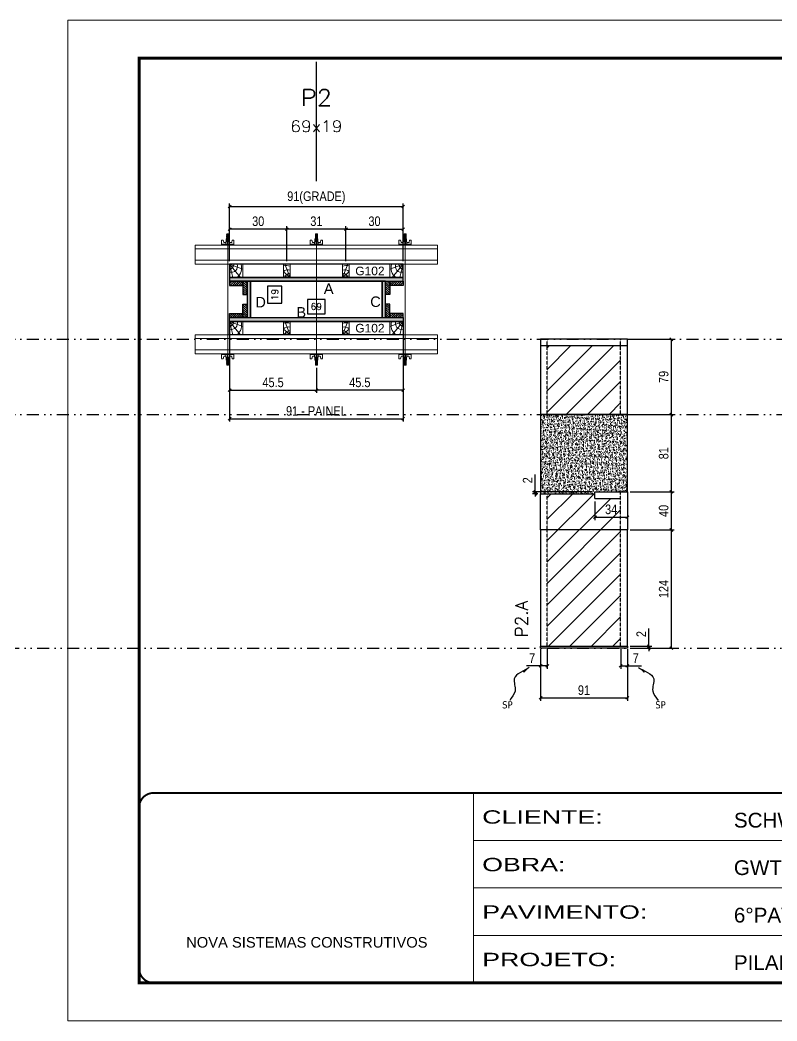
# Model space of a CAD drawing. Extents: x 13770 to 23315, y 867 to 16997.
# Drawn here: x 17519 to 18313, y 14650 to 15700 of the extents above; entities that cross this region are included whole.
import ezdxf
from ezdxf.enums import TextEntityAlignment as Align

# ---------------------------------------------------------------- set-up
doc = ezdxf.new("R2010")
doc.units = 0
for name, pattern in [('CONTINUO', [0]), ('DASHED', [0.75, 0.5, -0.25]), ('DIVIDE2', [0.625, 0.25, -0.125, 0, -0.125, 0, -0.125]), ('HIDDEN', [0.375, 0.25, -0.125])]:
    doc.linetypes.add(name, pattern=pattern)
for name, color, linetype in [('CHAPA', 1, 'Continuous'), ('COTA', 241, 'Continuous'), ('MEIO_PONT', 93, 'Continuous'), ('Nível', 160, 'Continuous'), ('Painéis', 200, 'Continuous'), ('SARR_2.2x7', 40, 'Continuous'), ('SARRAFO', 251, 'Continuous'), ('Sarrafo de Pressão', 42, 'HIDDEN'), ('texto', 7, 'Continuous'), ('Texto de Titulo', 7, 'Continuous'), ('Texto Qtd Sarr', 242, 'Continuous'), ('TEXTO_GERAL', 7, 'Continuous')]:
    doc.layers.add(name, color=color, linetype=linetype)
for name, color, linetype, lineweight in [('Folhas', 255, 'Continuous', 9), ('Hachura', 251, 'Continuous', 9), ('Madeira', 126, 'Continuous', 18), ('Perfil Metálico', 224, 'Continuous', 18), ('SARRAFO DE PRESSAO', 251, 'DASHED', 9), ('Texto Seção', 7, 'Continuous', 15)]:
    doc.layers.add(name, color=color, linetype=linetype, lineweight=lineweight)
doc.styles.add('ARIAL', font='arial.ttf')
doc.styles.add('COTA TECNICA', font='techl___.ttf', dxfattribs={"height": 10})
doc.styles.add('COTA TECNICA 2X', font='techl___.ttf', dxfattribs={"height": 10})
doc.styles.add('COTA TECNICA-50', font='techl___.ttf', dxfattribs={"height": 10})
doc.styles.add('REGUA-120', font='ROMANS.shx', dxfattribs={"height": 15})
doc.styles.add('ROMANS', font='romans.shx')
doc.styles.add('SANSSERIF', font='sas_____.pfb')
doc.styles.get("Standard").update_dxf_attribs({"font": 'arial.ttf'})
doc.styles.add('Tecnologia', font='')
doc.styles.get('Tecnologia').set_extended_font_data('Forgotten Futurist')
doc.dimstyles.new('COTA PAINEL-50', dxfattribs={"dimtxt": 10, "dimasz": 3, "dimexe": 3, "dimexo": 3, "dimgap": 3, "dimtad": 1, "dimdec": 1, "dimzin": 12, "dimdsep": 46, "dimtxsty": 'COTA TECNICA-50', "dimblk1": 'OBLIQUE', "dimblk2": 'OBLIQUE', "dimsah": 1, "dimcen": 0.9, "dimclrd": 4, "dimclre": 4, "dimclrt": 240, "dimadec": 1, "dimazin": 3, "dimtfac": 1, "dimtdec": 1, "dimtmove": 0, "dimatfit": 3, "dimfxl": 1, "dimtolj": 1, "dimtzin": 12, "dimarcsym": 0})
doc.dimstyles.new('PAINEL', dxfattribs={"dimtxt": 10, "dimasz": 3, "dimexe": 3, "dimexo": 3, "dimgap": 3, "dimtad": 1, "dimdec": 1, "dimzin": 12, "dimdsep": 46, "dimtxsty": 'COTA TECNICA', "dimblk1": 'OBLIQUE', "dimblk2": 'OBLIQUE', "dimsah": 1, "dimcen": 0.9, "dimclrd": 4, "dimclre": 4, "dimclrt": 240, "dimadec": 1, "dimazin": 3, "dimtfac": 1, "dimtdec": 1, "dimtmove": 0, "dimatfit": 3, "dimfxl": 1, "dimtolj": 1, "dimtzin": 12, "dimarcsym": 0})
doc.dimstyles.new('SECAO PILAR', dxfattribs={"dimtxt": 10, "dimasz": 3, "dimexe": 3, "dimexo": 3, "dimgap": 3, "dimtad": 1, "dimdec": 1, "dimlfac": 0.5, "dimzin": 12, "dimdsep": 46, "dimtxsty": 'COTA TECNICA 2X', "dimblk1": 'OBLIQUE', "dimblk2": 'OBLIQUE', "dimsah": 1, "dimcen": 0.9, "dimclrd": 256, "dimclre": 256, "dimclrt": 256, "dimadec": 1, "dimazin": 3, "dimtfac": 1, "dimtdec": 1, "dimtmove": 0, "dimatfit": 3, "dimfxl": 1, "dimtolj": 1, "dimtzin": 12, "dimarcsym": 0})
doc.dimstyles.new('SECÇÃO 2', dxfattribs={"dimtxt": 7, "dimasz": 6, "dimexe": 0.18, "dimexo": 2, "dimgap": -4, "dimtad": 3, "dimdec": 1, "dimlfac": 0.5, "dimzin": 12, "dimdsep": 46, "dimtxsty": 'ROMANS', "dimblk": 'ARCHTICK', "dimcen": 0.09, "dimse1": 1, "dimse2": 1, "dimsd1": 1, "dimsd2": 1, "dimclrd": 180, "dimclre": 5, "dimclrt": 1, "dimadec": 0, "dimazin": 3, "dimtfac": 1, "dimtdec": 1, "dimtofl": 0, "dimtmove": 0, "dimatfit": 3, "dimldrblk": 'ARCHTICK', "dimfxl": 1, "dimtolj": 1, "dimtzin": 0, "dimarcsym": 0})
doc.dimstyles.get("Standard").update_dxf_attribs({"dimtxt": 0.18, "dimasz": 0.18, "dimexe": 0.18, "dimexo": 0.0625, "dimgap": 0.09, "dimtad": 0, "dimtih": 1, "dimtoh": 1, "dimdec": 4, "dimzin": 0, "dimdsep": 46, "dimtxsty": 'Standard', "dimcen": 0.09, "dimadec": 0, "dimazin": 0, "dimtfac": 1, "dimtdec": 4, "dimtofl": 0, "dimtmove": 0, "dimatfit": 3, "dimfxl": 1, "dimtolj": 1, "dimtzin": 0, "dimarcsym": 0})
pattern_1 = [(225, (8418.3668, -7503.5455), (1.12253202, -1.12253202), [])]
pattern_2 = [(225, (8615.3668, -7503.5455), (1.12253202, -1.12253202), [])]

# ---------------------------------------------------------------- blocks, each defined once
blk = doc.blocks.new('9999999999')
at = {"color": 30, "linetype": 'CONTINUO'}
for p, q in [((98564.6, 34230.2), (98564.6, 34429.4)), ((98564.6, 34379.6), (99584, 34379.6)), ((98564.6, 34329.8), (99488, 34329.8)), ((99584, 34329.8), (99488, 34329.8)), ((99488, 34329.8), (99488, 34230.2)), ((98564.6, 34280), (99488, 34280))]:
    blk.add_line(p, q, dxfattribs=at)
at = {"color": 30, "linetype": 'CONTINUO', "const_width": 2}
blk.add_lwpolyline([(99584, 34230.2), (99584, 34414.4, 0.414214), (99569, 34429.4), (98229, 34429.4, 0.414214), (98214, 34414.4), (98214, 34245.2, 0.414214), (98229, 34230.2), (99584, 34230.2)], format="xyb", dxfattribs=at)
at = {"layer": 'Folhas'}
blk.add_lwpolyline([(98139, 34190.2), (99624, 34190.2), (99624, 35240.2), (98139, 35240.2)], close=True, dxfattribs=at)
at = {"layer": 'Folhas', "color": 30, "const_width": 3}
blk.add_lwpolyline([(98214, 34230.2), (99584, 34230.2), (99584, 35200.2), (98214, 35200.2)], close=True, dxfattribs=at)
at = {"color": 7, "linetype": 'Continuous', "ltscale": 5, "style": 'ARIAL'}
for s, height, p in [('SCHWARTZ', 15.48, (98837.7, 34393.1)), ('GWT', 15.48, (98837.7, 34343.3)), ('6°PAVIMENTO', 15.483, (98837.7, 34293.5)), ('NOVA SISTEMAS CONSTRUTIVOS', 11.059, (98263.2, 34267.2)), ('PILARES', 15.48, (98837.7, 34243.7))]:
    blk.add_text(s, height=height, dxfattribs=at).set_placement(p)
at = {"layer": 'Folhas', "color": 7, "style": 'Tecnologia', "width": 1.5}
for s, p in [('CLIENTE:', (98573.7, 34397.2)), ('OBRA:', (98573.7, 34347.3)), ('PAVIMENTO:', (98573.7, 34297.5)), ('PROJETO:', (98573.7, 34247.7))]:
    blk.add_text(s, height=14, dxfattribs=at).set_placement(p)
blk = doc.blocks.new('*D65')
at = {"layer": 'COTA', "color": 180, "lineweight": -2, "transparency": 16777216}
for p, q in [((17839.7, 15406.9), (17821, 15406.9)), ((17821, 15406.9), (17821, 15391.9)), ((17839.7, 15391.9), (17839.7, 15406.9)), ((17821, 15391.9), (17839.7, 15391.9))]:
    blk.add_line(p, q, dxfattribs=at)
at = {"layer": 'Defpoints', "color": 0, "transparency": 16777216}
for p in [(17761.3, 15387.9), (17899.3, 15387.9), (17899.3, 15387.9)]:
    blk.add_point(p, dxfattribs=at)
at = {"layer": 'COTA', "color": 1, "transparency": 16777216, "insert": (17830.3, 15399.4), "char_height": 7, "attachment_point": 5, "style": 'ROMANS'}
blk.add_mtext('\\A1;69', dxfattribs=at)
blk = doc.blocks.new('_ArchTick')
at = {"color": 0, "linetype": 'ByBlock', "const_width": 0.15}
blk.add_lwpolyline([(-0.5, -0.5), (0.5, 0.5)], dxfattribs=at)
blk = doc.blocks.new('_Oblique')
at = {"color": 0, "linetype": 'ByBlock', "lineweight": -2}
blk.add_line((-0.5, -0.5), (0.5, 0.5), dxfattribs=at)
blk = doc.blocks.new('*D66')
at = {"layer": 'COTA', "lineweight": -2, "transparency": 16777216}
for p, q in [((17739.3, 15380.9), (17739.3, 15278.7)), ((17921.3, 15380.9), (17921.3, 15278.7)), ((17739.3, 15281.7), (17921.3, 15281.7))]:
    blk.add_line(p, q, dxfattribs=at)
at = {"layer": 'Defpoints', "color": 0, "transparency": 16777216}
for p in [(17739.3, 15383.9), (17921.3, 15383.9), (17921.3, 15281.7)]:
    blk.add_point(p, dxfattribs=at)
at = {"layer": 'COTA', "lineweight": -2, "transparency": 16777216, "xscale": 3, "yscale": 3, "zscale": 3, "rotation": 180}
blk.add_blockref('_Oblique', (17739.3, 15281.7), dxfattribs=at)
at = {"layer": 'COTA', "lineweight": -2, "transparency": 16777216, "xscale": 3, "yscale": 3, "zscale": 3}
blk.add_blockref('_Oblique', (17921.3, 15281.7), dxfattribs=at)
at = {"layer": 'COTA', "transparency": 16777216, "insert": (17830.3, 15289.8), "char_height": 10, "attachment_point": 5, "style": 'COTA TECNICA 2X'}
blk.add_mtext('\\A1;91 - PAINEL', dxfattribs=at)
blk = doc.blocks.new('*D67')
at = {"layer": 'COTA', "lineweight": -2, "transparency": 16777216}
for p, q in [((17739.3, 15346.9), (17739.3, 15308.7)), ((17830.4, 15335.1), (17830.4, 15308.7)), ((17739.3, 15311.7), (17830.4, 15311.7))]:
    blk.add_line(p, q, dxfattribs=at)
at = {"layer": 'Defpoints', "color": 0, "transparency": 16777216}
for p in [(17739.3, 15349.9), (17830.4, 15338.1), (17830.4, 15311.7)]:
    blk.add_point(p, dxfattribs=at)
at = {"layer": 'COTA', "lineweight": -2, "transparency": 16777216, "xscale": 3, "yscale": 3, "zscale": 3, "rotation": 180}
blk.add_blockref('_Oblique', (17739.3, 15311.7), dxfattribs=at)
at = {"layer": 'COTA', "lineweight": -2, "transparency": 16777216, "xscale": 3, "yscale": 3, "zscale": 3}
blk.add_blockref('_Oblique', (17830.4, 15311.7), dxfattribs=at)
at = {"layer": 'COTA', "transparency": 16777216, "insert": (17784.9, 15319.8), "char_height": 10, "attachment_point": 5, "style": 'COTA TECNICA 2X'}
blk.add_mtext('\\A1;45.5', dxfattribs=at)
blk = doc.blocks.new('*D68')
at = {"layer": 'COTA', "lineweight": -2, "transparency": 16777216}
for p, q in [((17921.3, 15346.9), (17921.3, 15308.7)), ((17830.4, 15335.1), (17830.4, 15308.7)), ((17921.3, 15311.7), (17830.4, 15311.7))]:
    blk.add_line(p, q, dxfattribs=at)
at = {"layer": 'Defpoints', "color": 0, "transparency": 16777216}
for p in [(17921.3, 15349.9), (17830.4, 15338.1), (17830.4, 15311.7)]:
    blk.add_point(p, dxfattribs=at)
at = {"layer": 'COTA', "lineweight": -2, "transparency": 16777216, "xscale": 3, "yscale": 3, "zscale": 3, "rotation": 180}
blk.add_blockref('_Oblique', (17830.4, 15311.7), dxfattribs=at)
at = {"layer": 'COTA', "lineweight": -2, "transparency": 16777216, "xscale": 3, "yscale": 3, "zscale": 3}
blk.add_blockref('_Oblique', (17921.3, 15311.7), dxfattribs=at)
at = {"layer": 'COTA', "transparency": 16777216, "insert": (17875.9, 15319.8), "char_height": 10, "attachment_point": 5, "style": 'COTA TECNICA 2X'}
blk.add_mtext('\\A1;45.5', dxfattribs=at)
blk = doc.blocks.new('*D69')
at = {"layer": 'COTA', "color": 180, "lineweight": -2, "transparency": 16777216}
for p, q in [((17794.1, 15420.9), (17779.1, 15420.9)), ((17779.1, 15420.9), (17779.1, 15402.9)), ((17794.1, 15402.9), (17794.1, 15420.9)), ((17779.1, 15402.9), (17794.1, 15402.9))]:
    blk.add_line(p, q, dxfattribs=at)
at = {"layer": 'Defpoints', "color": 0, "transparency": 16777216}
for p in [(17761.3, 15425.9), (17798.1, 15425.9), (17761.3, 15387.9)]:
    blk.add_point(p, dxfattribs=at)
at = {"layer": 'COTA', "color": 1, "transparency": 16777216, "insert": (17786.6, 15411.9), "char_height": 7, "attachment_point": 5, "rotation": 90, "style": 'ROMANS'}
blk.add_mtext('\\A1;19', dxfattribs=at)
blk = doc.blocks.new('titulo1')
at = {"layer": 'Defpoints', "color": 252, "linetype": 'HIDDEN', "ltscale": 2}
blk.add_line((0, 0), (0, 125), dxfattribs=at)
at = {"layer": 'Defpoints', "style": 'ROMANS', "oblique": 15}
blk.add_attdef('FOLHA', text='', height=10, dxfattribs=at).set_placement((0, 15.6), align=Align.MIDDLE_CENTER)
at = {"layer": 'Texto Qtd Sarr', "color": 3, "style": 'ROMANS', "oblique": 15}
for tag, height, p in [('TITULO', 17, (0, 71.4)), ('SEÇÃO', 12, (0, 41.5))]:
    blk.add_attdef(tag, text='', height=height, dxfattribs=at).set_placement(p, align=Align.MIDDLE_CENTER)
blk = doc.blocks.new('PONTALETE')
at = {"layer": 'Madeira'}
for q in [(2.71, 7), (7, 5.76), (7, 1.74)]:
    blk.add_line((0, 0), q, dxfattribs=at)
blk.add_lwpolyline([(0, 0), (7, 0), (7, 7), (0, 7)], close=True, dxfattribs=at)
for centre, radius, start, end in [((2.04, 0.06), 6.23, 37.2818, 109.0913), ((1.09, 0.9), 3.19, 343.603, 109.9847), ((-0.21, -0.78), 3.09, 14.6322, 86.0383)]:
    blk.add_arc(centre, radius, start, end, dxfattribs=at)
blk = doc.blocks.new('*D70')
at = {"layer": 'COTA', "lineweight": -2, "transparency": 16777216}
for p, q in [((17739.3, 15446.9), (17739.3, 15507.4)), ((17739.3, 15504.4), (17921.3, 15504.4)), ((17921.3, 15446.9), (17921.3, 15507.4))]:
    blk.add_line(p, q, dxfattribs=at)
at = {"layer": 'Defpoints', "color": 0, "transparency": 16777216}
for p in [(17921.3, 15504.4), (17739.3, 15443.9), (17921.3, 15443.9)]:
    blk.add_point(p, dxfattribs=at)
at = {"layer": 'COTA', "lineweight": -2, "transparency": 16777216, "xscale": 3, "yscale": 3, "zscale": 3, "rotation": 180}
blk.add_blockref('_Oblique', (17739.3, 15504.4), dxfattribs=at)
at = {"layer": 'COTA', "lineweight": -2, "transparency": 16777216, "xscale": 3, "yscale": 3, "zscale": 3}
blk.add_blockref('_Oblique', (17921.3, 15504.4), dxfattribs=at)
at = {"layer": 'COTA', "transparency": 16777216, "insert": (17830.3, 15513.6), "char_height": 10, "attachment_point": 5, "style": 'COTA TECNICA 2X'}
blk.add_mtext('\\A1;91(GRADE)', dxfattribs=at)
blk = doc.blocks.new('MEIO PONTALETE')
at = {"layer": 'Madeira'}
for q in [(2.71, 7), (3.5, 2.88), (3.5, 0.87)]:
    blk.add_line((0, 0), q, dxfattribs=at)
blk.add_lwpolyline([(0, 0), (3.5, 0), (3.5, 7), (0, 7)], close=True, dxfattribs=at)
for centre, radius, start, end in [((2.04, 0.06), 6.23, 76.4499, 109.0913), ((1.09, 0.9), 3.19, 40.9063, 109.9847), ((-0.21, -0.78), 3.09, 14.6322, 86.0383)]:
    blk.add_arc(centre, radius, start, end, dxfattribs=at)
blk = doc.blocks.new('*D71')
at = {"layer": 'COTA', "lineweight": -2, "transparency": 16777216}
for p, q in [((17861.3, 15446.9), (17861.3, 15483.6)), ((17861.3, 15480.6), (17921.3, 15480.6)), ((17921.3, 15446.9), (17921.3, 15483.6))]:
    blk.add_line(p, q, dxfattribs=at)
at = {"layer": 'Defpoints', "color": 0, "transparency": 16777216}
for p in [(17921.3, 15480.6), (17861.3, 15443.9), (17921.3, 15443.9)]:
    blk.add_point(p, dxfattribs=at)
at = {"layer": 'COTA', "lineweight": -2, "transparency": 16777216, "xscale": 3, "yscale": 3, "zscale": 3, "rotation": 180}
blk.add_blockref('_Oblique', (17861.3, 15480.6), dxfattribs=at)
at = {"layer": 'COTA', "lineweight": -2, "transparency": 16777216, "xscale": 3, "yscale": 3, "zscale": 3}
blk.add_blockref('_Oblique', (17921.3, 15480.6), dxfattribs=at)
at = {"layer": 'COTA', "transparency": 16777216, "insert": (17891.3, 15488.8), "char_height": 10, "attachment_point": 5, "style": 'COTA TECNICA 2X'}
blk.add_mtext('\\A1;30', dxfattribs=at)
blk = doc.blocks.new('*D77')
at = {"layer": 'COTA', "lineweight": -2, "transparency": 16777216}
for p, q in [((17799.3, 15446.9), (17799.3, 15483.6)), ((17861.3, 15480.6), (17799.3, 15480.6)), ((17861.3, 15446.9), (17861.3, 15483.6))]:
    blk.add_line(p, q, dxfattribs=at)
at = {"layer": 'Defpoints', "color": 0, "transparency": 16777216}
for p in [(17799.3, 15480.6), (17799.3, 15443.9), (17861.3, 15443.9)]:
    blk.add_point(p, dxfattribs=at)
at = {"layer": 'COTA', "lineweight": -2, "transparency": 16777216, "xscale": 3, "yscale": 3, "zscale": 3, "rotation": 180}
blk.add_blockref('_Oblique', (17799.3, 15480.6), dxfattribs=at)
at = {"layer": 'COTA', "lineweight": -2, "transparency": 16777216, "xscale": 3, "yscale": 3, "zscale": 3}
blk.add_blockref('_Oblique', (17861.3, 15480.6), dxfattribs=at)
at = {"layer": 'COTA', "transparency": 16777216, "insert": (17830.3, 15488.8), "char_height": 10, "attachment_point": 5, "style": 'COTA TECNICA 2X'}
blk.add_mtext('\\A1;31', dxfattribs=at)
blk = doc.blocks.new('*D78')
at = {"layer": 'COTA', "linetype": 'ByBlock', "lineweight": -2, "transparency": 16777216}
for p, q in [((17739.3, 15446.9), (17739.3, 15483.6)), ((17799.3, 15480.6), (17739.3, 15480.6)), ((17799.3, 15446.9), (17799.3, 15483.6))]:
    blk.add_line(p, q, dxfattribs=at)
at = {"layer": 'Defpoints', "color": 0, "linetype": 'ByBlock', "transparency": 16777216}
for p in [(17739.3, 15480.6), (17739.3, 15443.9), (17799.3, 15443.9)]:
    blk.add_point(p, dxfattribs=at)
at = {"layer": 'COTA', "linetype": 'ByBlock', "lineweight": -2, "transparency": 16777216, "xscale": 3, "yscale": 3, "zscale": 3, "rotation": 180}
blk.add_blockref('_Oblique', (17739.3, 15480.6), dxfattribs=at)
at = {"layer": 'COTA', "linetype": 'ByBlock', "lineweight": -2, "transparency": 16777216, "xscale": 3, "yscale": 3, "zscale": 3}
blk.add_blockref('_Oblique', (17799.3, 15480.6), dxfattribs=at)
at = {"layer": 'COTA', "linetype": 'ByBlock', "transparency": 16777216, "insert": (17769.3, 15488.8), "char_height": 10, "attachment_point": 5, "style": 'COTA TECNICA 2X'}
blk.add_mtext('\\A1;30', dxfattribs=at)
blk = doc.blocks.new('C')
at = {"layer": 'Hachura', "color": 0}
for p, q in [((0, 3.22), (0, -3.22)), ((0.45, 3.22), (0, 3.22)), ((0.46, 3.16), (0, 3.16)), ((0.46, 3.05), (0, 3.05)), ((0.46, 2.88), (0, 2.88)), ((0, 2.75), (0, -1.16)), ((0.46, 2.65), (0, 2.65)), ((0.46, 2.23), (0, 2.23)), ((0.46, 1.51), (0, 1.51)), ((0.39, 0.49), (0.17, 0.49)), ((0.45, -3.23), (0.45, 3.22)), ((0.45, 3.22), (2.58, 3.22)), ((1.74, 0.97), (0.45, 0.97)), ((1.45, 0.1), (0.45, 0.1)), ((1.35, 1.94), (1.35, 0.96)), ((2.58, 2.39), (1.47, 2.09)), ((1.74, -0.97), (1.74, 0.97)), ((1.74, 0.97), (1.74, 0.84)), ((1.74, 0.97), (1.74, 0.84)), ((1.74, 0.84), (3.35, 0.84)), ((3.35, 0.45), (1.74, 0.45)), ((2.58, 3.22), (2.58, 2.39)), ((3.32, 0.84), (3.32, -0.84)), ((3.35, 0.84), (3.35, -0.84)), ((3.68, 0.45), (3.35, 0.45)), ((3.84, -0.52), (3.35, 0.45)), ((3.35, 0.06), (3.67, -0.57)), ((3.68, 0.45), (4.16, -0.52)), ((3.72, 0.5), (4.25, -0.57)), ((4.37, -0.55), (3.83, 0.53)), ((4.15, 0.45), (3.93, 0.45)), ((4.42, -0.52), (3.93, 0.45)), ((4.15, 0.45), (4.26, 0.45)), ((4.26, 0.45), (4.74, -0.52)), ((4.3, 0.5), (4.83, -0.57)), ((4.95, -0.55), (4.41, 0.53)), ((4.51, 0.45), (4.84, 0.45)), ((5, -0.52), (4.51, 0.45)), ((4.84, 0.45), (5.32, -0.52)), ((4.88, 0.5), (5.41, -0.57)), ((5.53, -0.55), (4.99, 0.53)), ((5.58, -0.52), (5.09, 0.45)), ((5.42, 0.45), (5.09, 0.45)), ((5.58, -0.52), (5.09, 0.45)), ((5.42, 0.45), (5.74, -0.19)), ((5.46, 0.5), (5.74, -0.07)), ((5.74, 0.19), (5.57, 0.53)), ((5.74, 0.32), (5.68, 0.45)), ((5.68, 0.45), (5.74, 0.45)), ((5.74, 0.45), (5.9, 0.29)), ((5.74, 0.45), (5.74, -0.52)), ((5.9, -0.36), (5.9, 0.29)), ((0.45, 0), (0, 0)), ((0.46, -1.52), (0, -1.52)), ((0.46, -2.23), (0, -2.23)), ((0.46, -2.65), (0, -2.65)), ((0.46, -2.88), (0, -2.88)), ((0.46, -3.05), (0, -3.05)), ((0.46, -3.16), (0, -3.16)), ((0, -3.22), (2.57, -3.22)), ((0.08, -0.48), (0.29, -0.48)), ((0.29, -0.48), (0.4, -0.48)), ((0.45, 0), (0.45, -0.97)), ((0.45, -0.16), (1.45, -0.16)), ((0.45, -0.65), (0.45, -0.32)), ((0.45, -3.23), (0.45, -0.65)), ((0.45, -0.97), (1.74, -0.97)), ((1.35, -1.94), (1.35, -0.97)), ((2.58, -2.39), (1.47, -2.1)), ((3.35, -0.32), (1.74, -0.32)), ((3.35, -0.84), (1.74, -0.84)), ((2.58, -3.23), (2.58, -2.39)), ((3.35, -0.07), (3.58, -0.52)), ((3.35, -0.52), (3.58, -0.52)), ((3.84, -0.52), (4.16, -0.52)), ((4.42, -0.52), (4.74, -0.52)), ((4.63, -0.52), (4.74, -0.52)), ((5, -0.52), (5.32, -0.52)), ((5.58, -0.52), (5.74, -0.52)), ((5.74, -0.52), (5.9, -0.36)), ((5.74, -0.52), (5.74, -0.52))]:
    blk.add_line(p, q, dxfattribs=at)
for centre, radius, start, end in [((1.52, 1.94), 0.161, 104.7436, 180), ((1.44, -0.03), 0.129, 272.695, 87.305), ((3.81, 0.39), 0.143, 25.5688, 154.4312), ((4.39, 0.39), 0.143, 25.5688, 154.4312), ((4.97, 0.39), 0.143, 25.5688, 154.4312), ((5.55, 0.39), 0.143, 25.5688, 154.4312), ((0.17, -0.37), 0.174, 221.744, 317.8592), ((1.52, -1.94), 0.161, 180, 255.2564), ((3.71, -0.4), 0.174, 222.1408, 318.256), ((4.29, -0.4), 0.174, 222.1408, 318.256), ((4.87, -0.4), 0.174, 222.1408, 318.256), ((5.45, -0.4), 0.174, 222.1408, 318.256), ((5.61, -0.4), 0.174, 317.8592, 318.256)]:
    blk.add_arc(centre, radius, start, end, dxfattribs=at)
blk = doc.blocks.new('*D72')
at = {"layer": 'COTA', "color": 4, "lineweight": -2, "transparency": 16777216}
for p, q in [((18065.5, 15040), (18065.5, 14985.9)), ((18156.5, 15040), (18156.5, 14985.9)), ((18065.5, 14988.9), (18156.5, 14988.9))]:
    blk.add_line(p, q, dxfattribs=at)
at = {"layer": 'Defpoints', "color": 0, "transparency": 16777216}
for p in [(18065.5, 15043), (18156.5, 15043), (18156.5, 14988.9)]:
    blk.add_point(p, dxfattribs=at)
at = {"layer": 'COTA', "color": 4, "lineweight": -2, "transparency": 16777216, "xscale": 3, "yscale": 3, "zscale": 3, "rotation": 180}
blk.add_blockref('_Oblique', (18065.5, 14988.9), dxfattribs=at)
at = {"layer": 'COTA', "color": 4, "lineweight": -2, "transparency": 16777216, "xscale": 3, "yscale": 3, "zscale": 3}
blk.add_blockref('_Oblique', (18156.5, 14988.9), dxfattribs=at)
at = {"layer": 'COTA', "color": 240, "transparency": 16777216, "insert": (18111, 14996.9), "char_height": 10, "attachment_point": 5, "style": 'COTA TECNICA'}
blk.add_mtext('\\A1;91', dxfattribs=at)
blk = doc.blocks.new('*D73')
at = {"layer": 'COTA', "color": 4, "lineweight": -2, "transparency": 16777216}
for p, q in [((18159.5, 15165), (18205.7, 15165)), ((18202.7, 15041), (18202.7, 15165)), ((18159.5, 15041), (18205.7, 15041))]:
    blk.add_line(p, q, dxfattribs=at)
at = {"layer": 'Defpoints', "color": 0, "transparency": 16777216}
for p in [(18156.5, 15165), (18202.7, 15165), (18156.5, 15041)]:
    blk.add_point(p, dxfattribs=at)
at = {"layer": 'COTA', "color": 4, "lineweight": -2, "transparency": 16777216, "xscale": 3, "yscale": 3, "zscale": 3}
for p, rotation in [((18202.7, 15165), 90), ((18202.7, 15041), 270)]:
    blk.add_blockref('_Oblique', p, dxfattribs=dict(at, rotation=rotation))
at = {"layer": 'COTA', "color": 240, "transparency": 16777216, "insert": (18194.6, 15103), "char_height": 10, "attachment_point": 5, "rotation": 90, "style": 'COTA TECNICA-50'}
blk.add_mtext('\\A1;124', dxfattribs=at)
blk = doc.blocks.new('*D74')
at = {"layer": 'COTA', "color": 4, "lineweight": -2, "transparency": 16777216}
for p, q in [((18179, 15043), (18179, 15061.8)), ((18159.5, 15043), (18182, 15043)), ((18159.5, 15041), (18182, 15041)), ((18179, 15041), (18179, 15043)), ((18179, 15041), (18179, 15038))]:
    blk.add_line(p, q, dxfattribs=at)
at = {"layer": 'Defpoints', "color": 0, "transparency": 16777216}
for p in [(18156.5, 15043), (18156.5, 15041), (18179, 15041)]:
    blk.add_point(p, dxfattribs=at)
at = {"layer": 'COTA', "color": 4, "lineweight": -2, "transparency": 16777216, "xscale": 3, "yscale": 3, "zscale": 3}
for p, rotation in [((18179, 15043), 270), ((18179, 15041), 90)]:
    blk.add_blockref('_Oblique', p, dxfattribs=dict(at, rotation=rotation))
at = {"layer": 'COTA', "color": 240, "transparency": 16777216, "insert": (18171, 15055.8), "char_height": 10, "attachment_point": 5, "rotation": 90, "style": 'COTA TECNICA-50'}
blk.add_mtext('\\A1;2', dxfattribs=at)
blk = doc.blocks.new('*D75')
at = {"layer": 'COTA', "color": 4, "lineweight": -2, "transparency": 16777216}
for p, q in [((18065.5, 15038), (18065.5, 15019.5)), ((18072.5, 15040), (18072.5, 15019.5)), ((18065.5, 15022.5), (18050.7, 15022.5)), ((18072.5, 15022.5), (18065.5, 15022.5))]:
    blk.add_line(p, q, dxfattribs=at)
at = {"layer": 'Defpoints', "color": 0, "transparency": 16777216}
for p in [(18065.5, 15041), (18072.5, 15043), (18065.5, 15022.5)]:
    blk.add_point(p, dxfattribs=at)
at = {"layer": 'COTA', "color": 4, "lineweight": -2, "transparency": 16777216, "xscale": 3, "yscale": 3, "zscale": 3, "rotation": 180}
blk.add_blockref('_Oblique', (18065.5, 15022.5), dxfattribs=at)
at = {"layer": 'COTA', "color": 4, "lineweight": -2, "transparency": 16777216, "xscale": 3, "yscale": 3, "zscale": 3}
blk.add_blockref('_Oblique', (18072.5, 15022.5), dxfattribs=at)
at = {"layer": 'COTA', "color": 240, "transparency": 16777216, "insert": (18056.6, 15030.6), "char_height": 10, "attachment_point": 5, "style": 'COTA TECNICA-50'}
blk.add_mtext('\\A1;7', dxfattribs=at)
blk = doc.blocks.new('*D76')
at = {"layer": 'COTA', "color": 4, "lineweight": -2, "transparency": 16777216}
for p, q in [((18149.5, 15040), (18149.5, 15019.5)), ((18156.5, 15038), (18156.5, 15019.5)), ((18149.5, 15022.5), (18156.5, 15022.5)), ((18156.5, 15022.5), (18171.2, 15022.5))]:
    blk.add_line(p, q, dxfattribs=at)
at = {"layer": 'Defpoints', "color": 0, "transparency": 16777216}
for p in [(18149.5, 15043), (18156.5, 15041), (18156.5, 15022.5)]:
    blk.add_point(p, dxfattribs=at)
at = {"layer": 'COTA', "color": 4, "lineweight": -2, "transparency": 16777216, "xscale": 3, "yscale": 3, "zscale": 3, "rotation": 180}
blk.add_blockref('_Oblique', (18149.5, 15022.5), dxfattribs=at)
at = {"layer": 'COTA', "color": 4, "lineweight": -2, "transparency": 16777216, "xscale": 3, "yscale": 3, "zscale": 3}
blk.add_blockref('_Oblique', (18156.5, 15022.5), dxfattribs=at)
at = {"layer": 'COTA', "color": 240, "transparency": 16777216, "insert": (18165.3, 15030.6), "char_height": 10, "attachment_point": 5, "style": 'COTA TECNICA-50'}
blk.add_mtext('\\A1;7', dxfattribs=at)
blk = doc.blocks.new('*D79')
at = {"layer": 'COTA', "color": 4, "lineweight": -2, "transparency": 16777216}
for p, q in [((18159.5, 15365), (18205.7, 15365)), ((18202.7, 15286), (18202.7, 15365)), ((18159.5, 15286), (18205.7, 15286))]:
    blk.add_line(p, q, dxfattribs=at)
at = {"layer": 'Defpoints', "color": 0, "transparency": 16777216}
for p in [(18156.5, 15365), (18202.7, 15365), (18156.5, 15286)]:
    blk.add_point(p, dxfattribs=at)
at = {"layer": 'COTA', "color": 4, "lineweight": -2, "transparency": 16777216, "xscale": 3, "yscale": 3, "zscale": 3}
for p, rotation in [((18202.7, 15365), 90), ((18202.7, 15286), 270)]:
    blk.add_blockref('_Oblique', p, dxfattribs=dict(at, rotation=rotation))
at = {"layer": 'COTA', "color": 240, "transparency": 16777216, "insert": (18194.6, 15325.5), "char_height": 10, "attachment_point": 5, "rotation": 90, "style": 'COTA TECNICA'}
blk.add_mtext('\\A1;79', dxfattribs=at)
blk = doc.blocks.new('*D80')
at = {"layer": 'COTA', "color": 4, "lineweight": -2, "transparency": 16777216}
for p, q in [((18159.5, 15205), (18205.7, 15205)), ((18202.7, 15165), (18202.7, 15205)), ((18159.5, 15165), (18205.7, 15165))]:
    blk.add_line(p, q, dxfattribs=at)
at = {"layer": 'Defpoints', "color": 0, "transparency": 16777216}
for p in [(18156.5, 15205), (18202.7, 15205), (18156.5, 15165)]:
    blk.add_point(p, dxfattribs=at)
at = {"layer": 'COTA', "color": 4, "lineweight": -2, "transparency": 16777216, "xscale": 3, "yscale": 3, "zscale": 3}
for p, rotation in [((18202.7, 15205), 90), ((18202.7, 15165), 270)]:
    blk.add_blockref('_Oblique', p, dxfattribs=dict(at, rotation=rotation))
at = {"layer": 'COTA', "color": 240, "transparency": 16777216, "insert": (18194.6, 15185), "char_height": 10, "attachment_point": 5, "rotation": 90, "style": 'COTA TECNICA'}
blk.add_mtext('\\A1;40', dxfattribs=at)
blk = doc.blocks.new('*D662')
at = {"layer": 'COTA', "color": 4, "lineweight": -2, "transparency": 16777216}
for p, q in [((18159.5, 15286), (18205.7, 15286)), ((18202.7, 15205), (18202.7, 15286)), ((18159.5, 15205), (18205.7, 15205))]:
    blk.add_line(p, q, dxfattribs=at)
at = {"layer": 'Defpoints', "color": 0, "transparency": 16777216}
for p in [(18156.5, 15286), (18202.7, 15286), (18156.5, 15205)]:
    blk.add_point(p, dxfattribs=at)
at = {"layer": 'COTA', "color": 4, "lineweight": -2, "transparency": 16777216, "xscale": 3, "yscale": 3, "zscale": 3}
for p, rotation in [((18202.7, 15286), 90), ((18202.7, 15205), 270)]:
    blk.add_blockref('_Oblique', p, dxfattribs=dict(at, rotation=rotation))
at = {"layer": 'COTA', "color": 240, "transparency": 16777216, "insert": (18194.6, 15245.5), "char_height": 10, "attachment_point": 5, "rotation": 90, "style": 'COTA TECNICA'}
blk.add_mtext('\\A1;81', dxfattribs=at)
blk = doc.blocks.new('*D663')
at = {"layer": 'COTA', "color": 4, "lineweight": -2, "transparency": 16777216}
for p, q in [((18059.9, 15205), (18059.9, 15223.1)), ((18119.5, 15205), (18056.9, 15205)), ((18059.9, 15203), (18059.9, 15205)), ((18062.5, 15203), (18056.9, 15203)), ((18059.9, 15203), (18059.9, 15200))]:
    blk.add_line(p, q, dxfattribs=at)
at = {"layer": 'Defpoints', "color": 0, "transparency": 16777216}
for p in [(18059.9, 15205), (18122.5, 15205), (18065.5, 15203)]:
    blk.add_point(p, dxfattribs=at)
at = {"layer": 'COTA', "color": 4, "lineweight": -2, "transparency": 16777216, "xscale": 3, "yscale": 3, "zscale": 3}
for p, rotation in [((18059.9, 15205), 270), ((18059.9, 15203), 90)]:
    blk.add_blockref('_Oblique', p, dxfattribs=dict(at, rotation=rotation))
at = {"layer": 'COTA', "color": 240, "transparency": 16777216, "insert": (18051.9, 15217.1), "char_height": 10, "attachment_point": 5, "rotation": 90, "style": 'COTA TECNICA'}
blk.add_mtext('\\A1;2', dxfattribs=at)
blk = doc.blocks.new('*D664')
at = {"layer": 'COTA', "color": 4, "lineweight": -2, "transparency": 16777216}
for p, q in [((18122.5, 15195), (18122.5, 15175.4)), ((18156.5, 15195), (18156.5, 15175.4)), ((18122.5, 15178.4), (18156.5, 15178.4))]:
    blk.add_line(p, q, dxfattribs=at)
at = {"layer": 'Defpoints', "color": 0, "transparency": 16777216}
for p in [(18122.5, 15198), (18156.5, 15198), (18156.5, 15178.4)]:
    blk.add_point(p, dxfattribs=at)
at = {"layer": 'COTA', "color": 4, "lineweight": -2, "transparency": 16777216, "xscale": 3, "yscale": 3, "zscale": 3, "rotation": 180}
blk.add_blockref('_Oblique', (18122.5, 15178.4), dxfattribs=at)
at = {"layer": 'COTA', "color": 4, "lineweight": -2, "transparency": 16777216, "xscale": 3, "yscale": 3, "zscale": 3}
blk.add_blockref('_Oblique', (18156.5, 15178.4), dxfattribs=at)
at = {"layer": 'COTA', "color": 240, "transparency": 16777216, "insert": (18139.5, 15186.6), "char_height": 10, "attachment_point": 5, "style": 'COTA TECNICA'}
blk.add_mtext('\\A1;34', dxfattribs=at)

msp = doc.modelspace()

# ---------------------------------------------------------------- hatches: boundary and pattern name
at = {"layer": 'COTA'}
h = msp.add_hatch(dxfattribs=at)
h.set_pattern_fill('AR-CONC', color=256, scale=0.03)
h.paths.add_polyline_path([(18065.47, 15286.03), (18065.47, 15203.03), (18122.47, 15203.03), (18122.47, 15205.03), (18156.47, 15205.03), (18156.47, 15286.03)])
at = {"layer": 'Hachura'}
h = msp.add_hatch(color=256, dxfattribs=at)
h.dxf.hatch_style = 1
h.paths.add_polyline_path([(17921.32, 15425.86), (17921.32, 15429.86), (17739.32, 15429.86), (17739.32, 15425.86)])
h = msp.add_hatch(color=256, dxfattribs=at)
h.dxf.hatch_style = 1
h.paths.add_polyline_path([(17921.32, 15425.86), (17921.32, 15429.86), (17739.32, 15429.86), (17739.32, 15425.86)])
h = msp.add_hatch(dxfattribs=at)
h.set_pattern_fill('ANSI31', color=256, scale=0.5, angle=180, style=0)
h.set_pattern_definition(pattern_2)
h.paths.add_polyline_path([(17753.32, 15425.86), (17753.32, 15421.46), (17739.32, 15421.46), (17739.32, 15425.86)])
h = msp.add_hatch(dxfattribs=at)
h.set_pattern_fill('ANSI31', color=256, scale=0.5, angle=90, style=0)
h.set_pattern_definition([(135, (-5171.6895, 24549.8145), (-1.12253202, -1.12253202), [])])
h.paths.add_polyline_path([(17757.72, 15411.86), (17753.32, 15411.86), (17753.32, 15425.86), (17757.72, 15425.86)])
h = msp.add_hatch(color=256, dxfattribs=at)
h.dxf.hatch_style = 1
h.paths.add_polyline_path([(17757.72, 15387.86), (17761.32, 15387.86), (17761.32, 15425.86), (17757.72, 15425.86)])
h = msp.add_hatch(color=256, dxfattribs=at)
h.dxf.hatch_style = 1
h.paths.add_polyline_path([(17757.72, 15387.86), (17761.32, 15387.86), (17761.32, 15425.86), (17757.72, 15425.86)])
h = msp.add_hatch(color=256, dxfattribs=at)
h.dxf.hatch_style = 1
h.paths.add_polyline_path([(17899.32, 15387.86), (17902.92, 15387.86), (17902.92, 15425.86), (17899.32, 15425.86)])
h = msp.add_hatch(color=256, dxfattribs=at)
h.dxf.hatch_style = 1
h.paths.add_polyline_path([(17899.32, 15387.86), (17902.92, 15387.86), (17902.92, 15425.86), (17899.32, 15425.86)])
h = msp.add_hatch(dxfattribs=at)
h.set_pattern_fill('ANSI31', color=256, scale=0.5, angle=90, style=0)
h.set_pattern_definition([(135, (-5199.6895, 24549.8145), (-1.12253202, -1.12253202), [])])
h.paths.add_polyline_path([(17902.92, 15411.86), (17907.32, 15411.86), (17907.32, 15425.86), (17902.92, 15425.86)])
h = msp.add_hatch(dxfattribs=at)
h.set_pattern_fill('ANSI31', color=256, scale=0.5, angle=180, style=0)
h.set_pattern_definition(pattern_1)
h.paths.add_polyline_path([(17907.32, 15425.86), (17907.32, 15421.46), (17921.32, 15421.46), (17921.32, 15425.86)])
h = msp.add_hatch(dxfattribs=at)
h.set_pattern_fill('ANSI31', color=256, scale=0.5, angle=90, style=0)
h.set_pattern_definition([(135, (-5171.6895, 24561.8145), (-1.12253202, -1.12253202), [])])
h.paths.add_polyline_path([(17757.72, 15401.86), (17753.32, 15401.86), (17753.32, 15387.86), (17757.72, 15387.86)])
h = msp.add_hatch(dxfattribs=at)
h.set_pattern_fill('ANSI31', color=256, scale=0.5, angle=90, style=0)
h.set_pattern_definition([(135, (-5199.6895, 24561.8145), (-1.12253202, -1.12253202), [])])
h.paths.add_polyline_path([(17902.92, 15401.86), (17907.32, 15401.86), (17907.32, 15387.86), (17902.92, 15387.86)])
h = msp.add_hatch(dxfattribs=at)
h.set_pattern_fill('ANSI31', color=256, scale=0.5, angle=180, style=0)
h.set_pattern_definition(pattern_2)
h.paths.add_polyline_path([(17753.32, 15387.86), (17753.32, 15392.26), (17739.32, 15392.26), (17739.32, 15387.86)])
h = msp.add_hatch(color=256, dxfattribs=at)
h.dxf.hatch_style = 1
h.paths.add_polyline_path([(17921.32, 15387.86), (17921.32, 15383.86), (17739.32, 15383.86), (17739.32, 15387.86)])
h = msp.add_hatch(color=256, dxfattribs=at)
h.dxf.hatch_style = 1
h.paths.add_polyline_path([(17921.32, 15387.86), (17921.32, 15383.86), (17739.32, 15383.86), (17739.32, 15387.86)])
h = msp.add_hatch(dxfattribs=at)
h.set_pattern_fill('ANSI31', color=256, scale=0.5, angle=180, style=0)
h.set_pattern_definition(pattern_1)
h.paths.add_polyline_path([(17907.32, 15387.86), (17907.32, 15392.26), (17921.32, 15392.26), (17921.32, 15387.86)])
at = {"layer": 'Hachura', "linetype": 'ByBlock'}
h = msp.add_hatch(dxfattribs=at)
h.set_pattern_fill('ANSI31', color=256, scale=5)
h.paths.add_polyline_path([(18072.47, 15043.03), (18149.47, 15043.03), (18149.47, 15165.03), (18072.47, 15165.03)])
h.paths.add_polyline_path([(18149.47, 15165.03), (18149.47, 15198.03), (18122.47, 15198.03), (18122.47, 15203.03), (18072.47, 15203.03), (18072.47, 15165.03)])
h.paths.add_polyline_path([(18072.47, 15358.03), (18072.47, 15286.03), (18149.47, 15286.03), (18149.47, 15358.03)])

# ---------------------------------------------------------------- linework, layer by layer
for points in [[(17921.32, 15429.86), (17921.32, 15443.86), (17739.32, 15443.86), (17739.32, 15429.86)], [(17921.32, 15383.86), (17921.32, 15369.86), (17739.32, 15369.86), (17739.32, 15383.86)]]:
    msp.add_lwpolyline(points, close=True)
at = {"layer": 'CHAPA'}
for points in [[(17921.32, 15425.86), (17921.32, 15429.86), (17739.32, 15429.86), (17739.32, 15425.86)], [(17921.32, 15425.86), (17921.32, 15429.86), (17739.32, 15429.86), (17739.32, 15425.86)], [(17757.72, 15387.86), (17761.32, 15387.86), (17761.32, 15425.86), (17757.72, 15425.86)], [(17757.72, 15387.86), (17761.32, 15387.86), (17761.32, 15425.86), (17757.72, 15425.86)], [(17899.32, 15387.86), (17902.92, 15387.86), (17902.92, 15425.86), (17899.32, 15425.86)], [(17899.32, 15387.86), (17902.92, 15387.86), (17902.92, 15425.86), (17899.32, 15425.86)], [(17921.32, 15387.86), (17921.32, 15383.86), (17739.32, 15383.86), (17739.32, 15387.86)], [(17921.32, 15387.86), (17921.32, 15383.86), (17739.32, 15383.86), (17739.32, 15387.86)]]:
    msp.add_lwpolyline(points, close=True, dxfattribs=at)
at = {"layer": 'COTA', "linetype": 'ByBlock'}
for p, q in [((18156.47, 15286.03), (18065.47, 15286.03)), ((18065.47, 15286.03), (18065.47, 15203.03)), ((18156.47, 15205.03), (18156.47, 15286.03))]:
    msp.add_line(p, q, dxfattribs=at)
at = {"layer": 'COTA'}
msp.add_line((18122.47, 15198.03), (18122.47, 15203.03), dxfattribs=at)
at = {"layer": 'Hachura'}
for p, q in [((17737.32, 15339.06), (17737.31, 15470.86)), ((17830.32, 15339.06), (17830.32, 15470.86)), ((17923.32, 15339.06), (17923.33, 15470.86))]:
    msp.add_line(p, q, dxfattribs=at)
at = {"layer": 'Nível', "color": 4, "linetype": 'DIVIDE2', "ltscale": 50}
for p, q in [((16394.58, 15365.03), (21112.79, 15365.03)), ((16394.58, 15286.03), (19054.5, 15286.03)), ((16059.5, 15041.03), (21112.79, 15041.03))]:
    msp.add_line(p, q, dxfattribs=at)
at = {"layer": 'Painéis'}
for p, q in [((18122.47, 15203.03), (18122.47, 15205.03)), ((18122.47, 15205.03), (18156.47, 15205.03)), ((18156.47, 15205.03), (18156.47, 15165.03)), ((18065.47, 15165.03), (18065.47, 15203.03)), ((18065.47, 15203.03), (18122.47, 15203.03))]:
    msp.add_line(p, q, dxfattribs=at)
for points in [[(17761.32, 15425.86), (17761.32, 15387.86), (17899.32, 15387.86), (17899.32, 15425.86)], [(18065.47, 15286.03), (18156.47, 15286.03), (18156.47, 15365.03), (18065.47, 15365.03)], [(18065.47, 15043.03), (18156.47, 15043.03), (18156.47, 15165.03), (18065.47, 15165.03)], [(18065.47, 15043.03), (18156.47, 15043.03), (18156.47, 15041.03), (18065.47, 15041.03)]]:
    msp.add_lwpolyline(points, close=True, dxfattribs=at)
at = {"layer": 'Perfil Metálico'}
for points in [[(17957.32, 15463.86), (17957.32, 15443.86), (17703.32, 15443.86), (17703.32, 15463.86)], [(17703.32, 15447.86), (17703.32, 15459.86), (17957.32, 15459.86), (17957.32, 15447.86)], [(17957.32, 15349.86), (17957.32, 15369.86), (17703.32, 15369.86), (17703.32, 15349.86)], [(17703.32, 15365.86), (17703.32, 15353.86), (17957.32, 15353.86), (17957.32, 15365.86)]]:
    msp.add_lwpolyline(points, close=True, dxfattribs=at)
at = {"layer": 'SARR_2.2x7'}
for p, q in [((18156.47, 15358.03), (18065.47, 15358.03)), ((18122.47, 15198.03), (18149.47, 15198.03))]:
    msp.add_line(p, q, dxfattribs=at)
at = {"layer": 'SARRAFO'}
for points in [[(17739.32, 15421.46), (17753.32, 15421.46), (17753.32, 15425.86), (17739.32, 15425.86)], [(17753.32, 15425.86), (17753.32, 15411.86), (17757.72, 15411.86), (17757.72, 15425.86)], [(17907.32, 15425.86), (17907.32, 15411.86), (17902.92, 15411.86), (17902.92, 15425.86)], [(17921.32, 15421.46), (17907.32, 15421.46), (17907.32, 15425.86), (17921.32, 15425.86)], [(17753.32, 15387.86), (17753.32, 15401.86), (17757.72, 15401.86), (17757.72, 15387.86)], [(17907.32, 15387.86), (17907.32, 15401.86), (17902.92, 15401.86), (17902.92, 15387.86)], [(17739.32, 15392.26), (17753.32, 15392.26), (17753.32, 15387.86), (17739.32, 15387.86)], [(17921.32, 15392.26), (17907.32, 15392.26), (17907.32, 15387.86), (17921.32, 15387.86)]]:
    msp.add_lwpolyline(points, close=True, dxfattribs=at)
at = {"layer": 'Sarrafo de Pressão'}
for p, q in [((18072.47, 15286.03), (18072.47, 15365.03)), ((18149.47, 15286.03), (18149.47, 15365.03)), ((18149.47, 15165.03), (18149.47, 15205.03)), ((18072.47, 15165.03), (18072.47, 15203.03)), ((18072.47, 15043.03), (18072.47, 15165.03)), ((18149.47, 15043.03), (18149.47, 15165.03))]:
    msp.add_line(p, q, dxfattribs=at)

# ---------------------------------------------------------------- block references
at = {"layer": 'Hachura', "linetype": 'Continuous', "yscale": 2, "zscale": 2}
for p, xscale, rotation in [((17737.32, 15463.86), -2, 270), ((17830.31, 15463.86), 2, 90.00000000000001), ((17923.32, 15463.86), 2, 90.00000000000001), ((17737.32, 15349.86), 2, 270), ((17830.32, 15349.86), -2, 90), ((17923.32, 15349.86), -2, 90)]:
    msp.add_blockref('C', p, dxfattribs=dict(at, xscale=xscale, rotation=rotation))
at = {"layer": 'MEIO_PONT', "yscale": 2, "zscale": 2}
for p, xscale, rotation in [((17739.32, 15443.86), 2, 270), ((17921.32, 15443.86), -2, 90), ((17739.32, 15383.86), 2, 270), ((17921.32, 15383.86), -2, 90)]:
    msp.add_blockref('PONTALETE', p, dxfattribs=dict(at, xscale=xscale, rotation=rotation))
at = {"layer": 'MEIO_PONT', "yscale": 1.999999997962732, "zscale": 1.999999997962732}
for p, xscale in [((17802.82, 15429.86), -1.999999997962732), ((17857.82, 15429.86), 1.999999997962732), ((17802.82, 15369.86), -1.999999997962732), ((17857.82, 15369.86), 1.999999997962732)]:
    msp.add_blockref('MEIO PONTALETE', p, dxfattribs=dict(at, xscale=xscale))
at = {"layer": 'SARRAFO DE PRESSAO', "color": 6, "linetype": 'ByBlock'}
msp.add_blockref('9999999999', (-80569.48, -19540.26), dxfattribs=at)
at = {"layer": 'Texto Seção'}
ref = msp.add_blockref('titulo1', (17830.32, 15531), dxfattribs=at)
ref.add_attrib('TITULO', 'P2', dxfattribs={"layer": 'Texto de Titulo', "color": 7, "height": 17, "style": 'ROMANS', "width": 1.1}).set_placement((17830.32, 15618.5), align=Align.MIDDLE_CENTER)
ref.add_attrib('SEÇÃO', '69x19', dxfattribs={"layer": 'Texto de Titulo', "color": 7, "height": 12, "style": 'ROMANS', "width": 1.1}).set_placement((17830.32, 15588.5), align=Align.MIDDLE_CENTER)

# ---------------------------------------------------------------- texts
at = {"layer": 'texto', "color": 0, "char_height": 7.5, "attachment_point": 5}
for insert in [(18030.69, 14981.54), (18191.25, 14981.54)]:
    msp.add_mtext('{\\fTahoma|b0|i0|c0|p34;\\C4;SP}', dxfattribs=dict(at, insert=insert))
at = {"layer": 'Texto Seção', "insert": (18052, 15052.28), "char_height": 13, "width": 291.3299, "attachment_point": 7, "rotation": 90, "style": 'REGUA-120'}
msp.add_mtext('P2.A', dxfattribs=at)
at = {"layer": 'TEXTO_GERAL', "color": 0, "linetype": 'Continuous', "style": 'SANSSERIF'}
for p in [(17871.11, 15436.7), (17871.11, 15376.7)]:
    msp.add_text('G102', height=9, dxfattribs=at).set_placement(p, align=Align.MIDDLE_LEFT)
at = {"layer": 'TEXTO_GERAL', "style": 'ARIAL'}
for s, p in [('A', (17843.25, 15418.11)), ('D', (17771.82, 15403.97)), ('C', (17892.32, 15404.45)), ('B', (17814.4, 15393.33))]:
    msp.add_text(s, height=11, dxfattribs=at).set_placement(p, align=Align.MIDDLE_CENTER)

# ---------------------------------------------------------------- dimensions: what is measured, and where the dimension line sits
at = {"layer": 'COTA'}
for base, p1, p2, text, picture, middle in [((17921.32, 15504.42), (17739.32, 15443.86), (17921.32, 15443.86), '<>(GRADE)', '*D70', (17830.32, 15513.64)), ((17921.32, 15281.66), (17739.32, 15383.86), (17921.32, 15383.86), '<> - PAINEL', '*D66', (17830.32, 15289.77))]:
    dim = msp.add_linear_dim(base=base, p1=p1, p2=p2, text=text, dimstyle='SECAO PILAR', dxfattribs=at)
    dim.commit()
    dim.dimension.update_dxf_attribs({"geometry": picture, "text_midpoint": middle})
at = {"layer": 'COTA', "linetype": 'ByBlock'}
dim = msp.add_linear_dim(base=(17739.32, 15480.58), p1=(17799.32, 15443.86), p2=(17739.32, 15443.86), dimstyle='SECAO PILAR', override={"dimtmove": 1}, dxfattribs=at)
dim.commit()
dim.dimension.update_dxf_attribs({"geometry": '*D78', "text_midpoint": (17769.32, 15488.8)})
at = {"layer": 'COTA'}
for base, p1, p2, dimstyle, picture, middle in [((17799.32, 15480.58), (17861.32, 15443.86), (17799.32, 15443.86), 'SECAO PILAR', '*D77', (17830.32, 15488.8)), ((17921.32, 15480.58), (17861.32, 15443.86), (17921.32, 15443.86), 'SECAO PILAR', '*D71', (17891.32, 15488.8)), ((17830.38, 15311.68), (17739.32, 15349.86), (17830.38, 15338.06), 'SECAO PILAR', '*D67', (17784.85, 15319.79)), ((18156.47, 15178.39), (18122.47, 15198.03), (18156.47, 15198.03), 'PAINEL', '*D664', (18139.47, 15186.61)), ((18156.47, 15022.52), (18149.47, 15043.03), (18156.47, 15041.03), 'COTA PAINEL-50', '*D76', (18165.34, 15030.59))]:
    dim = msp.add_linear_dim(base=base, p1=p1, p2=p2, dimstyle=dimstyle, dxfattribs=at)
    dim.commit()
    dim.dimension.update_dxf_attribs({"geometry": picture, "text_midpoint": middle})
for base, p1, p2, dimstyle, picture, middle in [((17798.11, 15425.86), (17761.32, 15387.86), (17761.32, 15425.86), 'SECÇÃO 2', '*D69', (17798.11, 15411.86)), ((18179, 15041.03), (18156.47, 15043.03), (18156.47, 15041.03), 'COTA PAINEL-50', '*D74', (18179, 15055.77))]:
    dim = msp.add_linear_dim(base=base, p1=p1, p2=p2, angle=90, dimstyle=dimstyle, dxfattribs=at)
    dim.commit()
    dim.dimension.update_dxf_attribs({"geometry": picture, "text_midpoint": middle, "dimtype": 160})
dim = msp.add_linear_dim(base=(17899.32, 15387.86), p1=(17761.32, 15387.86), p2=(17899.32, 15387.86), dimstyle='SECÇÃO 2', dxfattribs=at)
dim.commit()
dim.dimension.update_dxf_attribs({"geometry": '*D65', "text_midpoint": (17830.32, 15387.86), "dimtype": 160})
for base, p1, p2, angle, dimstyle, picture, middle in [((18202.71, 15365.03), (18156.47, 15286.03), (18156.47, 15365.03), 90, 'PAINEL', '*D79', (18194.61, 15325.53)), ((17830.38, 15311.68), (17921.32, 15349.86), (17830.38, 15338.06), 180, 'SECAO PILAR', '*D68', (17875.85, 15319.79)), ((18202.71, 15286.03), (18156.47, 15205.03), (18156.47, 15286.03), 90, 'PAINEL', '*D662', (18194.62, 15245.53)), ((18059.89, 15205.03), (18065.47, 15203.03), (18122.47, 15205.03), 90, 'PAINEL', '*D663', (18051.89, 15217.08)), ((18202.71, 15205.03), (18156.47, 15165.03), (18156.47, 15205.03), 90, 'PAINEL', '*D80', (18194.61, 15185.03)), ((18202.71, 15165.03), (18156.47, 15041.03), (18156.47, 15165.03), 90, 'COTA PAINEL-50', '*D73', (18194.64, 15103.03)), ((18065.47, 15022.52), (18072.47, 15043.03), (18065.47, 15041.03), 180, 'COTA PAINEL-50', '*D75', (18056.61, 15030.59))]:
    dim = msp.add_linear_dim(base=base, p1=p1, p2=p2, angle=angle, dimstyle=dimstyle, dxfattribs=at)
    dim.commit()
    dim.dimension.update_dxf_attribs({"geometry": picture, "text_midpoint": middle})
dim = msp.add_linear_dim(base=(18156.47, 14988.85), p1=(18065.47, 15043.03), p2=(18156.47, 15043.03), dimstyle='PAINEL', override={"dimarcsym": 2}, dxfattribs=at)
dim.commit()
dim.dimension.update_dxf_attribs({"geometry": '*D72', "text_midpoint": (18110.97, 14996.94)})

# ---------------------------------------------------------------- leaders
at = {"layer": 'COTA', "path_type": 1}
for points in [[(18053.64, 15020.85), (18037.86, 15009.01), (18038.78, 14996.01), (18033.23, 14986.22)], [(18168.3, 15020.85), (18184.09, 15009.01), (18183.16, 14996.01), (18188.71, 14986.22)]]:
    msp.add_leader(points, dimstyle='Standard', override={"dimasz": 8}, dxfattribs=at)

doc.saveas('drawing.dxf')
